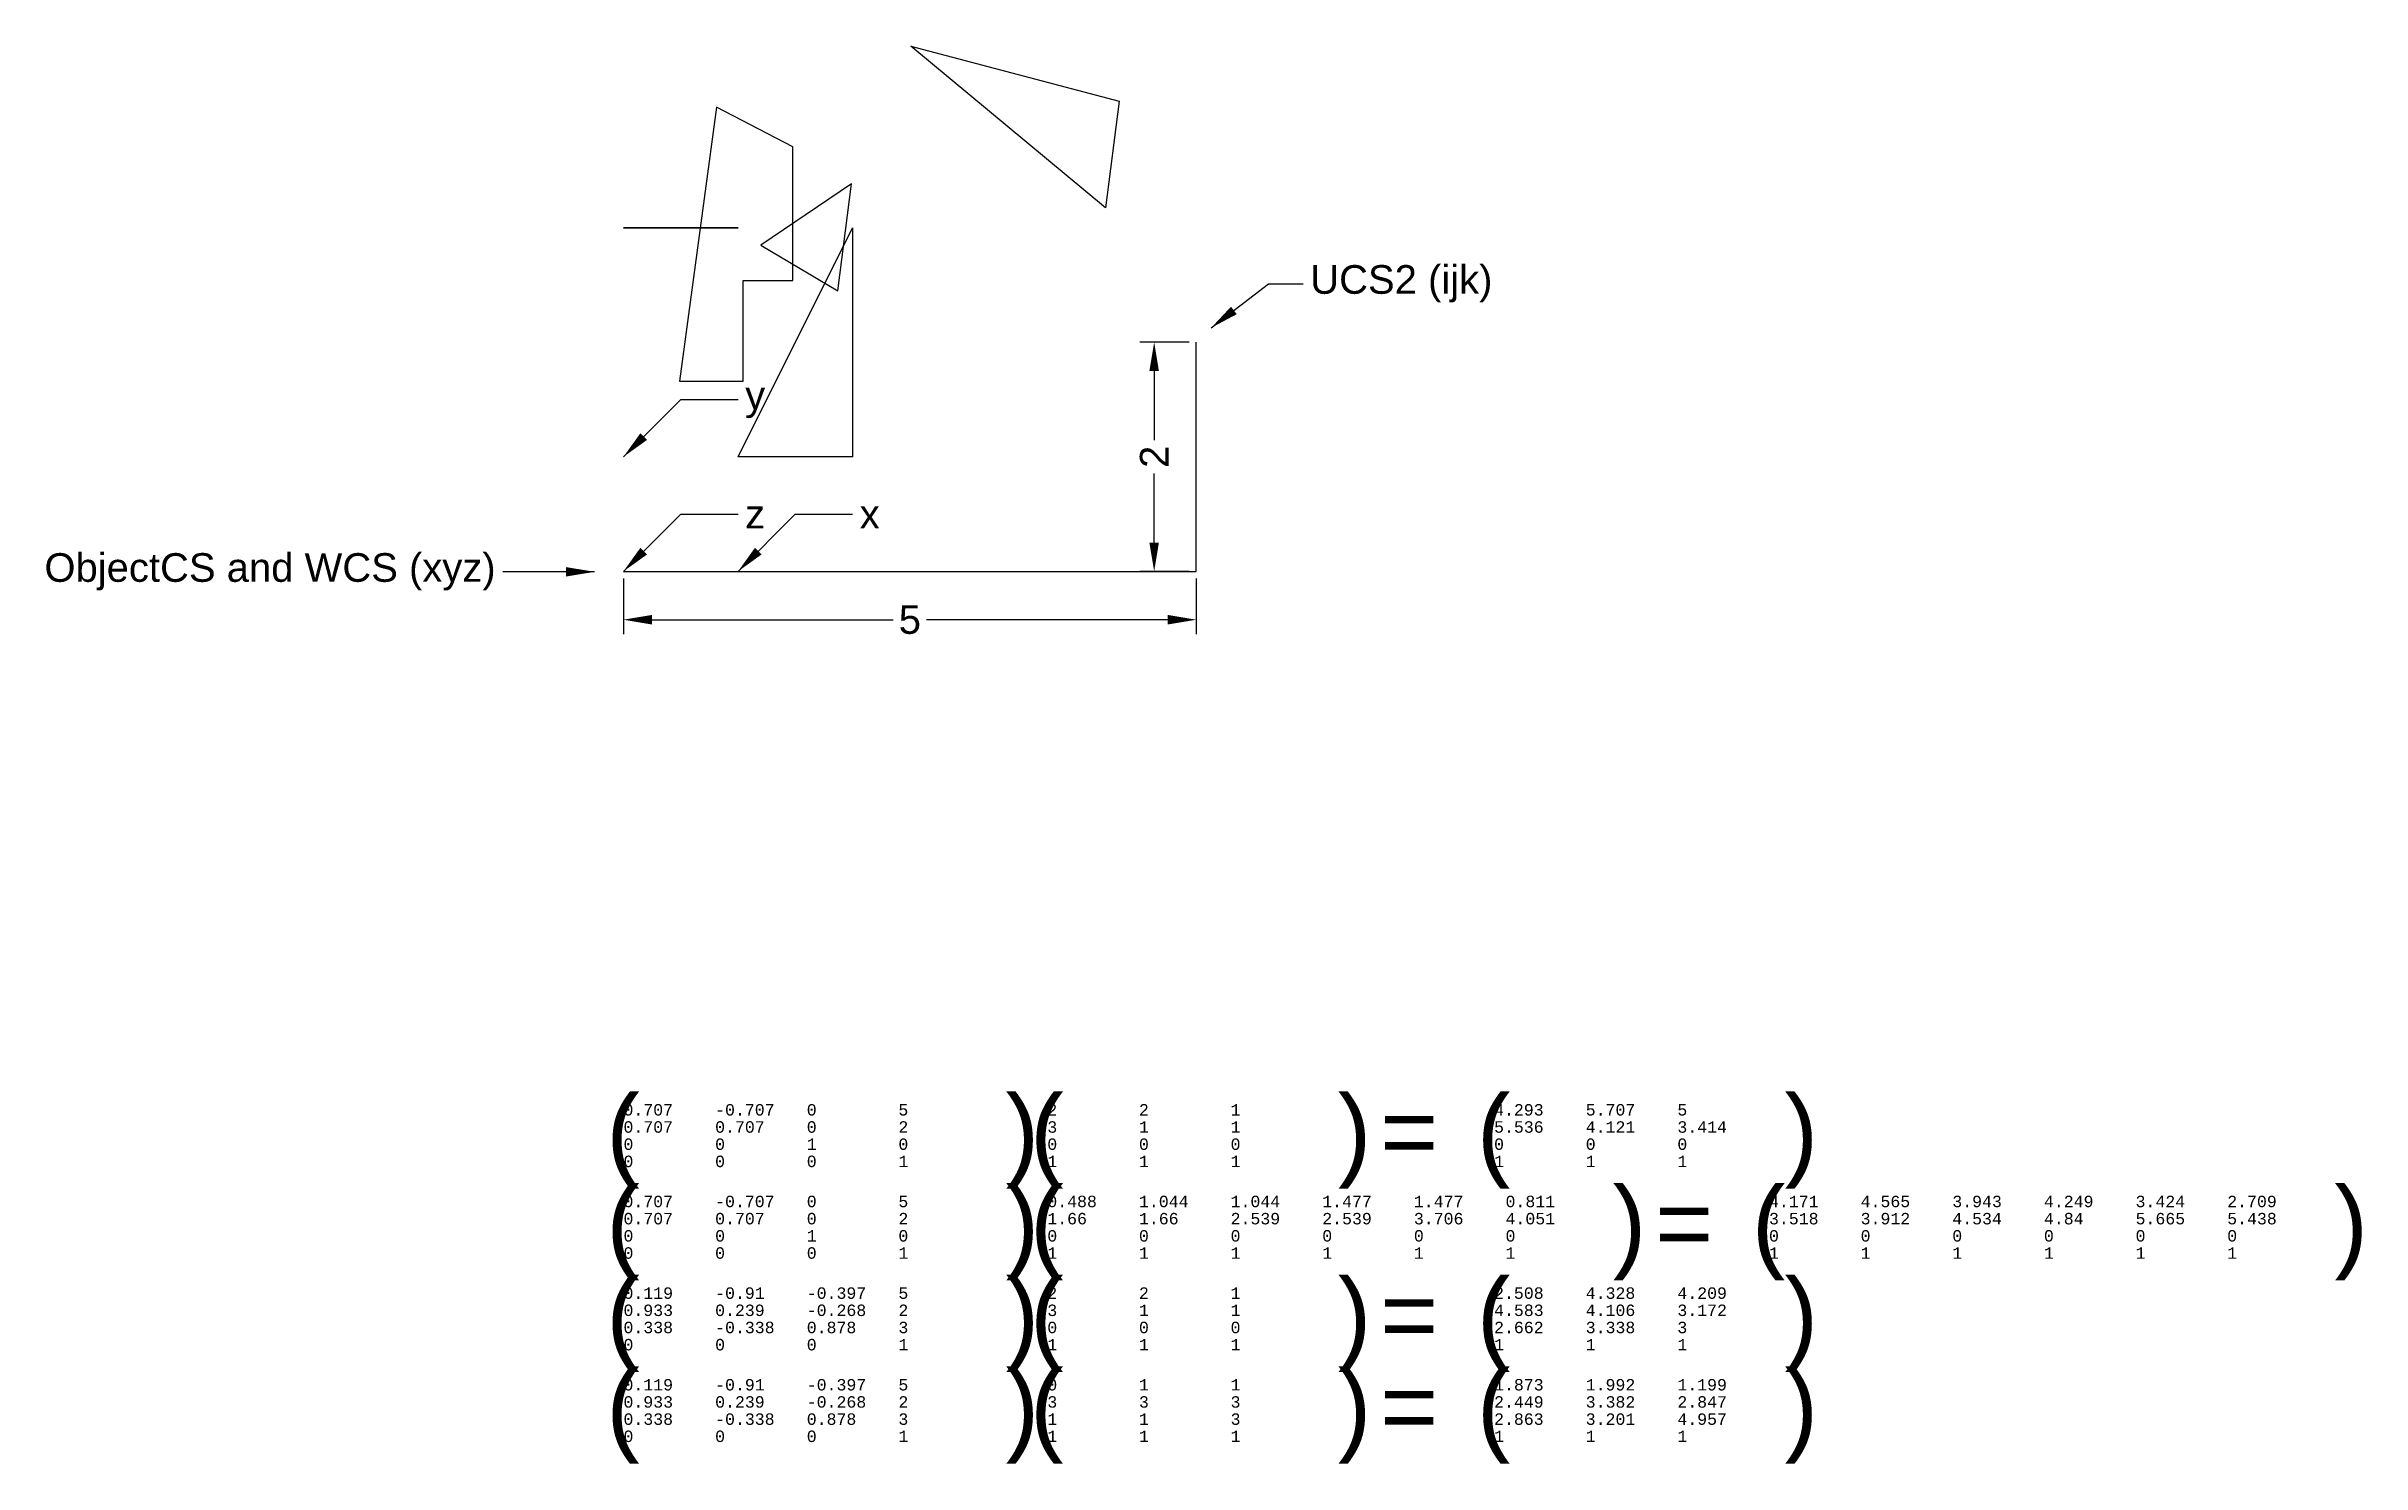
# Model space of a CAD drawing. Header units: inches. Extents: x -5 to 15.2, y -7.8 to 4.6.
import ezdxf

# ---------------------------------------------------------------- set-up
doc = ezdxf.new("R2010")
doc.units = ezdxf.units.IN
doc.header["$MEASUREMENT"] = 0
doc.header["$PDMODE"] = 3
for name, color, linetype in [('Shape1ToXForm', 7, 'Continuous'), ('Shape2ToXform', 7, 'Continuous'), ('Shape3ToXform', 7, 'Continuous'), ('UCS 2', 7, 'Continuous'), ('WCS', 7, 'Continuous')]:
    doc.layers.add(name, color=color, linetype=linetype)
doc.styles.add('Monotxt', font='monotxt.shx')
doc.styles.get("Standard").update_dxf_attribs({"font": 'arial.ttf'})
doc.dimstyles.new('ISO-25', dxfattribs={"dimtxt": 2.5, "dimasz": 2.5, "dimexe": 1.25, "dimexo": 0.625, "dimtad": 0, "dimdec": 1, "dimdsep": 46, "dimtxsty": 'Standard', "dimcen": 2.5, "dimclrd": 1, "dimclre": 1, "dimclrt": 3, "dimadec": 0, "dimazin": 0, "dimtfac": 1, "dimtmove": 0, "dimatfit": 3, "dimfxl": 1, "dimarcsym": 0})

# ---------------------------------------------------------------- blocks, each defined once
blk = doc.blocks.new('*D2')
at = {"layer": 'Defpoints', "color": 1, "lineweight": -2, "transparency": 16777216}
for p, q in [((0, -0.062), (0, -0.547)), ((5, -0.062), (5, -0.547)), ((0.25, -0.422), (2.355, -0.422)), ((4.75, -0.422), (2.645, -0.422))]:
    blk.add_line(p, q, dxfattribs=at)
at = {"layer": 'Defpoints', "color": 0, "transparency": 16777216}
for p in [(0, 0), (5, 0), (5, -0.422)]:
    blk.add_point(p, dxfattribs=at)
at = {"layer": 'Defpoints', "color": 1, "transparency": 16777216}
for points in [[(0.25, -0.38), (0.25, -0.464), (0, -0.422)], [(4.75, -0.38), (4.75, -0.464), (5, -0.422)]]:
    blk.add_solid(points, dxfattribs=at)
at = {"layer": 'Defpoints', "color": 3, "transparency": 16777216, "insert": (2.5, -0.422), "char_height": 0.25, "attachment_point": 5}
blk.add_mtext('5', dxfattribs=at)
blk = doc.blocks.new('*D3')
at = {"layer": 'Defpoints', "color": 1, "lineweight": -2, "transparency": 16777216}
for p, q in [((4.938, 2), (4.508, 2)), ((4.633, 1.75), (4.633, 1.145)), ((4.633, 0.25), (4.633, 0.855)), ((4.938, 0), (4.508, 0))]:
    blk.add_line(p, q, dxfattribs=at)
at = {"layer": 'Defpoints', "color": 0, "transparency": 16777216}
for p in [(4.633, 2), (5, 2), (5, 0)]:
    blk.add_point(p, dxfattribs=at)
at = {"layer": 'Defpoints', "color": 1, "transparency": 16777216}
for points in [[(4.591, 1.75), (4.674, 1.75), (4.633, 2)], [(4.591, 0.25), (4.674, 0.25), (4.633, 0)]]:
    blk.add_solid(points, dxfattribs=at)
at = {"layer": 'Defpoints', "color": 3, "transparency": 16777216, "insert": (4.633, 1), "char_height": 0.25, "attachment_point": 5, "rotation": 90}
blk.add_mtext('2', dxfattribs=at)

msp = doc.modelspace()

# ---------------------------------------------------------------- linework, layer by layer
at = {"layer": 'Defpoints', "ltscale": 0.02}
for p, q in [((2.50765, 4.58335, 2.66162), (4.32804, 4.1057, 3.33838)), ((4.20892, 3.17226, 3), (2.50765, 4.58335, 2.66162)), ((4.32804, 4.1057, 3.33838), (4.20892, 3.17226, 3)), ((1.99185, 3.38222, 3.2013), (1.19851, 2.84685, 4.95742)), ((1.87273, 2.44878, 2.86291), (1.99185, 3.38222, 3.2013)), ((1.19851, 2.84685, 4.95742), (1.87273, 2.44878, 2.86291))]:
    msp.add_line(p, q, dxfattribs=at)
at = {"layer": 'Defpoints', "color": 3}
msp.add_line((5, 0), (5, 2), dxfattribs=at)
at = {"layer": 'Defpoints', "color": 1}
msp.add_line((0, 0), (5, 0), dxfattribs=at)
at = {"layer": 'Shape1ToXForm'}
msp.add_lwpolyline([(2, 3), (2, 1), (1, 1)], close=True, dxfattribs=at)
at = {"layer": 'Shape2ToXform', "ltscale": 0.02}
msp.add_lwpolyline([(0.48773, 1.65962), (1.04434, 1.65962), (1.04434, 2.53896), (1.47708, 2.53896), (1.47708, 3.70563), (0.81097, 4.05071)], close=True, dxfattribs=at)
at = {"layer": 'Shape3ToXform', "ltscale": 0.02, "extrusion": (0, -1, -2.22045e-16), "elevation": -3}
msp.add_lwpolyline([(0, 1), (1, 1), (1, 3)], close=True, dxfattribs=at)
at = {"layer": 'UCS 2', "color": 5, "ltscale": 0.02}
msp.add_line((5, 2), (5, 2, 3), dxfattribs=at)

# ---------------------------------------------------------------- texts
at = {"layer": 'Defpoints', "ltscale": 0.02, "style": 'Monotxt'}
for s, height, p in [('(', 0.6, (-0.24, -5.2)), ('0.707', 0.1, (0, -4.75)), ('-0.707', 0.1, (0.8, -4.75)), ('0', 0.1, (1.6, -4.75)), (')', 0.6, (3.2, -5.2)), ('(', 0.6, (3.46, -5.2)), ('2', 0.1, (3.7, -4.75)), ('2', 0.1, (4.5, -4.75)), (')', 0.6, (6.1, -5.2)), ('(', 0.6, (7.36, -5.2)), ('4.293', 0.1, (7.6, -4.75)), ('5.707', 0.1, (8.4, -4.75)), (')', 0.6, (10, -5.2)), ('0.707', 0.1, (0, -4.9)), ('0.707', 0.1, (0.8, -4.9)), ('0', 0.1, (1.6, -4.9)), ('5', 0.1, (2.4, -4.75)), ('2', 0.1, (2.4, -4.9)), ('3', 0.1, (3.7, -4.9)), ('1', 0.1, (4.5, -4.9)), ('1', 0.1, (5.3, -4.75)), ('1', 0.1, (5.3, -4.9)), ('=', 0.6, (6.6, -5.2)), ('5.536', 0.1, (7.6, -4.9)), ('4.121', 0.1, (8.4, -4.9)), ('5', 0.1, (9.2, -4.75)), ('3.414', 0.1, (9.2, -4.9)), ('0', 0.1, (0, -5.05)), ('0', 0.1, (0.8, -5.05)), ('1', 0.1, (1.6, -5.05)), ('0', 0.1, (2.4, -5.05)), ('0', 0.1, (3.7, -5.05)), ('0', 0.1, (4.5, -5.05)), ('0', 0.1, (5.3, -5.05)), ('0', 0.1, (7.6, -5.05)), ('0', 0.1, (8.4, -5.05)), ('0', 0.1, (9.2, -5.05)), ('0', 0.1, (0, -5.2)), ('0', 0.1, (0.8, -5.2)), ('0', 0.1, (1.6, -5.2)), ('1', 0.1, (2.4, -5.2)), ('1', 0.1, (3.7, -5.2)), ('1', 0.1, (4.5, -5.2)), ('1', 0.1, (5.3, -5.2)), ('1', 0.1, (7.6, -5.2)), ('1', 0.1, (8.4, -5.2)), ('1', 0.1, (9.2, -5.2)), ('(', 0.6, (-0.24, -6)), ('0.707', 0.1, (0, -5.55)), ('-0.707', 0.1, (0.8, -5.55)), ('0', 0.1, (1.6, -5.55)), ('5', 0.1, (2.4, -5.55)), (')', 0.6, (3.2, -6)), ('(', 0.6, (3.46, -6)), ('0.488', 0.1, (3.7, -5.55)), ('1.044', 0.1, (4.5, -5.55)), ('1.044', 0.1, (5.3, -5.55)), ('1.477', 0.1, (6.1, -5.55)), ('1.477', 0.1, (6.9, -5.55)), ('0.811', 0.1, (7.7, -5.55)), (')', 0.6, (8.5, -6)), ('(', 0.6, (9.76, -6)), ('4.171', 0.1, (10, -5.55)), ('4.565', 0.1, (10.8, -5.55)), ('3.943', 0.1, (11.6, -5.55)), ('4.249', 0.1, (12.4, -5.55)), ('3.424', 0.1, (13.2, -5.55)), ('2.709', 0.1, (14, -5.55)), (')', 0.6, (14.8, -6)), ('0.707', 0.1, (0, -5.7)), ('0.707', 0.1, (0.8, -5.7)), ('0', 0.1, (1.6, -5.7)), ('2', 0.1, (2.4, -5.7)), ('1.66', 0.1, (3.7, -5.7)), ('1.66', 0.1, (4.5, -5.7)), ('2.539', 0.1, (5.3, -5.7)), ('2.539', 0.1, (6.1, -5.7)), ('3.706', 0.1, (6.9, -5.7)), ('4.051', 0.1, (7.7, -5.7)), ('=', 0.6, (9, -6)), ('3.518', 0.1, (10, -5.7)), ('3.912', 0.1, (10.8, -5.7)), ('4.534', 0.1, (11.6, -5.7)), ('4.84', 0.1, (12.4, -5.7)), ('5.665', 0.1, (13.2, -5.7)), ('5.438', 0.1, (14, -5.7)), ('0', 0.1, (0, -5.85)), ('0', 0.1, (0.8, -5.85)), ('1', 0.1, (1.6, -5.85)), ('0', 0.1, (2.4, -5.85)), ('0', 0.1, (3.7, -5.85)), ('0', 0.1, (4.5, -5.85)), ('0', 0.1, (5.3, -5.85)), ('0', 0.1, (6.1, -5.85)), ('0', 0.1, (6.9, -5.85)), ('0', 0.1, (7.7, -5.85)), ('0', 0.1, (10, -5.85)), ('0', 0.1, (10.8, -5.85)), ('0', 0.1, (11.6, -5.85)), ('0', 0.1, (12.4, -5.85)), ('0', 0.1, (13.2, -5.85)), ('0', 0.1, (14, -5.85)), ('0', 0.1, (0, -6)), ('0', 0.1, (0.8, -6)), ('0', 0.1, (1.6, -6)), ('1', 0.1, (2.4, -6)), ('1', 0.1, (3.7, -6)), ('1', 0.1, (4.5, -6)), ('1', 0.1, (5.3, -6)), ('1', 0.1, (6.1, -6)), ('1', 0.1, (6.9, -6)), ('1', 0.1, (7.7, -6)), ('1', 0.1, (10, -6)), ('1', 0.1, (10.8, -6)), ('1', 0.1, (11.6, -6)), ('1', 0.1, (12.4, -6)), ('1', 0.1, (13.2, -6)), ('1', 0.1, (14, -6)), ('(', 0.6, (-0.24, -6.8)), ('0.119', 0.1, (0, -6.35)), ('-0.91', 0.1, (0.8, -6.35)), ('-0.397', 0.1, (1.6, -6.35)), ('5', 0.1, (2.4, -6.35)), (')', 0.6, (3.2, -6.8)), ('(', 0.6, (3.46, -6.8)), ('2', 0.1, (3.7, -6.35)), ('2', 0.1, (4.5, -6.35)), ('1', 0.1, (5.3, -6.35)), (')', 0.6, (6.1, -6.8)), ('(', 0.6, (7.36, -6.8)), ('2.508', 0.1, (7.6, -6.35)), ('4.328', 0.1, (8.4, -6.35)), ('4.209', 0.1, (9.2, -6.35)), (')', 0.6, (10, -6.8)), ('0.933', 0.1, (0, -6.5)), ('0.239', 0.1, (0.8, -6.5)), ('-0.268', 0.1, (1.6, -6.5)), ('2', 0.1, (2.4, -6.5)), ('3', 0.1, (3.7, -6.5)), ('1', 0.1, (4.5, -6.5)), ('1', 0.1, (5.3, -6.5)), ('=', 0.6, (6.6, -6.8)), ('4.583', 0.1, (7.6, -6.5)), ('4.106', 0.1, (8.4, -6.5)), ('3.172', 0.1, (9.2, -6.5)), ('0.338', 0.1, (0, -6.65)), ('-0.338', 0.1, (0.8, -6.65)), ('0.878', 0.1, (1.6, -6.65)), ('3', 0.1, (2.4, -6.65)), ('0', 0.1, (3.7, -6.65)), ('0', 0.1, (4.5, -6.65)), ('0', 0.1, (5.3, -6.65)), ('2.662', 0.1, (7.6, -6.65)), ('3.338', 0.1, (8.4, -6.65)), ('3', 0.1, (9.2, -6.65)), ('0', 0.1, (0, -6.8)), ('0', 0.1, (0.8, -6.8)), ('0', 0.1, (1.6, -6.8)), ('1', 0.1, (2.4, -6.8)), ('1', 0.1, (3.7, -6.8)), ('1', 0.1, (4.5, -6.8)), ('1', 0.1, (5.3, -6.8)), ('1', 0.1, (7.6, -6.8)), ('1', 0.1, (8.4, -6.8)), ('1', 0.1, (9.2, -6.8)), ('(', 0.6, (-0.24, -7.6)), ('0.119', 0.1, (0, -7.15)), ('-0.91', 0.1, (0.8, -7.15)), ('-0.397', 0.1, (1.6, -7.15)), ('5', 0.1, (2.4, -7.15)), (')', 0.6, (3.2, -7.6)), ('(', 0.6, (3.46, -7.6)), ('0', 0.1, (3.7, -7.15)), ('1', 0.1, (4.5, -7.15)), ('1', 0.1, (5.3, -7.15)), (')', 0.6, (6.1, -7.6)), ('(', 0.6, (7.36, -7.6)), ('1.873', 0.1, (7.6, -7.15)), ('1.992', 0.1, (8.4, -7.15)), ('1.199', 0.1, (9.2, -7.15)), (')', 0.6, (10, -7.6)), ('0.933', 0.1, (0, -7.3)), ('0.239', 0.1, (0.8, -7.3)), ('-0.268', 0.1, (1.6, -7.3)), ('2', 0.1, (2.4, -7.3)), ('3', 0.1, (3.7, -7.3)), ('3', 0.1, (4.5, -7.3)), ('3', 0.1, (5.3, -7.3)), ('=', 0.6, (6.6, -7.6)), ('2.449', 0.1, (7.6, -7.3)), ('3.382', 0.1, (8.4, -7.3)), ('2.847', 0.1, (9.2, -7.3)), ('0.338', 0.1, (0, -7.45)), ('-0.338', 0.1, (0.8, -7.45)), ('0.878', 0.1, (1.6, -7.45)), ('3', 0.1, (2.4, -7.45)), ('1', 0.1, (3.7, -7.45)), ('1', 0.1, (4.5, -7.45)), ('3', 0.1, (5.3, -7.45)), ('2.863', 0.1, (7.6, -7.45)), ('3.201', 0.1, (8.4, -7.45)), ('4.957', 0.1, (9.2, -7.45)), ('0', 0.1, (0, -7.6)), ('0', 0.1, (0.8, -7.6)), ('0', 0.1, (1.6, -7.6)), ('1', 0.1, (2.4, -7.6)), ('1', 0.1, (3.7, -7.6)), ('1', 0.1, (4.5, -7.6)), ('1', 0.1, (5.3, -7.6)), ('1', 0.1, (7.6, -7.6)), ('1', 0.1, (8.4, -7.6)), ('1', 0.1, (9.2, -7.6))]:
    msp.add_text(s, height=height, dxfattribs=at).set_placement(p)
at = {"layer": 'Defpoints', "color": 3, "ltscale": 0.02, "insert": (-1.11578, -0.00388), "char_height": 0.25, "attachment_point": 6}
msp.add_mtext('ObjectCS and WCS (xyz)', dxfattribs=at)
at = {"layer": 'UCS 2', "color": 3, "ltscale": 0.02, "insert": (5.99485, 2.51045, 3), "char_height": 0.25, "attachment_point": 4}
msp.add_mtext('UCS2 (ijk)', dxfattribs=at)
at = {"layer": 'WCS', "color": 3, "ltscale": 0.02, "char_height": 0.25, "attachment_point": 4}
for s, insert in [('y', (1.0625, 1.5)), ('z', (1.0625, 0.5, 1)), ('x', (2.0625, 0.5))]:
    msp.add_mtext(s, dxfattribs=dict(at, insert=insert))

# ---------------------------------------------------------------- dimensions: what is measured, and where the dimension line sits
at = {"layer": 'Defpoints'}
for p1, p2, distance, picture, middle in [((5, 0), (5, 2), 0.36743, '*D3', (4.63257, 1)), ((0, 0), (5, 0), -0.42191, '*D2', (2.5, -0.42191))]:
    dim = msp.add_aligned_dim(p1=p1, p2=p2, distance=distance, dimstyle='ISO-25', override={"dimscale": 0.1, "dimdec": 4, "dimtdec": 4}, dxfattribs=at)
    dim.commit()
    dim.dimension.update_dxf_attribs({"geometry": picture, "text_midpoint": middle})

# ---------------------------------------------------------------- leaders
at = {"layer": 'Defpoints', "ltscale": 0.02, "annotation_type": 0, "has_hookline": 1, "hookline_direction": 1, "text_width": 3.91013}
msp.add_leader([(-0.25149, -0.00388), (-1.05328, -0.00388)], dimstyle='ISO-25', override={"dimscale": 0.1, "dimdec": 4, "dimtdec": 4}, dxfattribs=at)
at = {"layer": 'UCS 2', "ltscale": 0.02, "annotation_type": 0, "has_hookline": 1, "hookline_direction": 0, "text_width": 1.55099}
msp.add_leader([(5.13009, 2.12578, 3), (5.6316, 2.51045, 3), (5.93235, 2.51045, 3)], dimstyle='ISO-25', override={"dimscale": 0.1, "dimdec": 4, "dimtdec": 4}, dxfattribs=at)
at = {"layer": 'WCS', "ltscale": 0.02, "annotation_type": 0, "has_hookline": 1, "hookline_direction": 0}
for points, text_width in [([(0, 1), (0.5, 1.5), (1, 1.5)], 0.16593), ([(0, 0, 1), (0.5, 0.5, 1), (1, 0.5, 1)], 0.1603), ([(1, 0), (1.5, 0.5), (2, 0.5)], 0.16951)]:
    msp.add_leader(points, dimstyle='ISO-25', override={"dimscale": 0.1, "dimdec": 4, "dimtdec": 4}, dxfattribs=dict(at, text_width=text_width))

doc.saveas('drawing.dxf')
